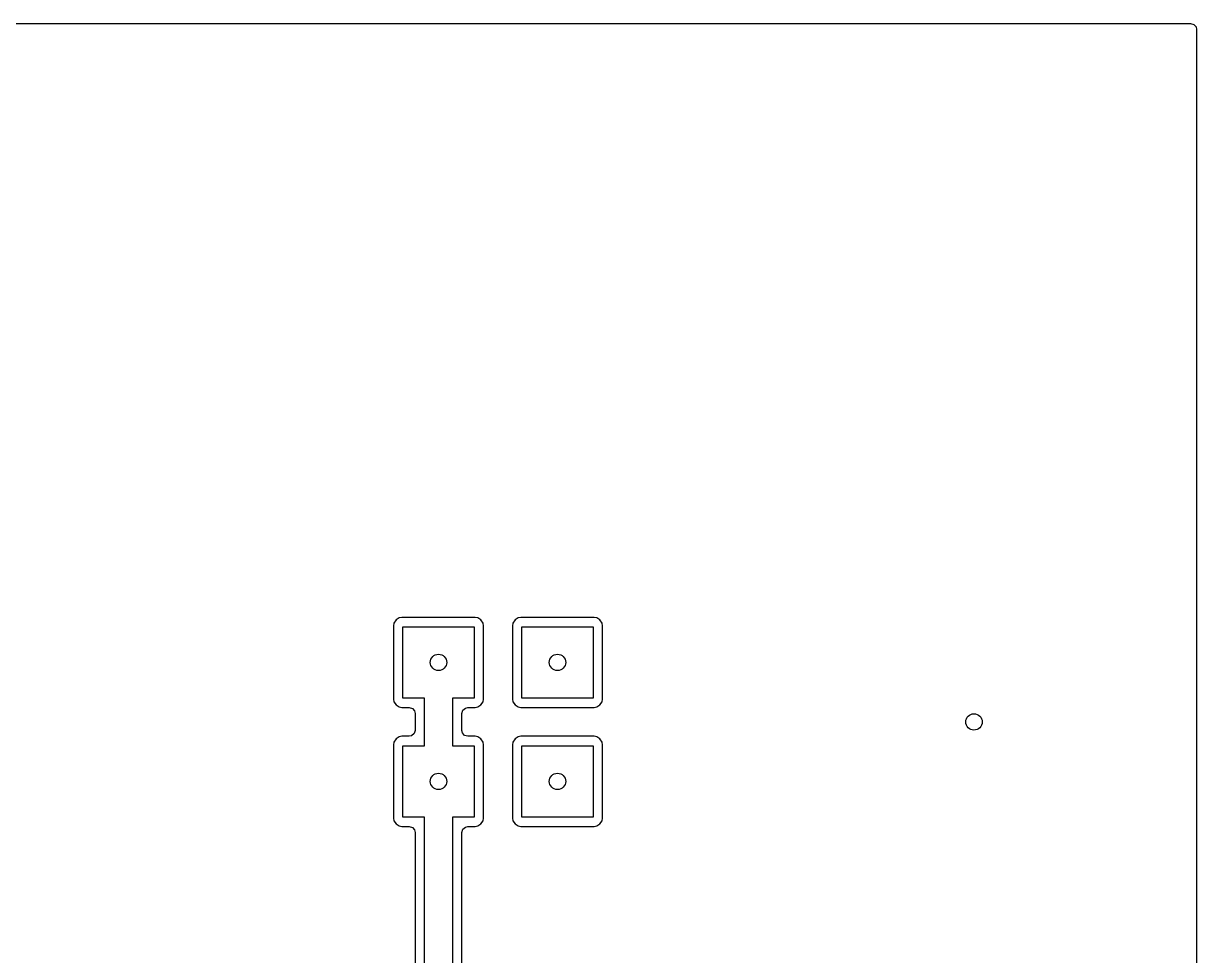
# Model space of a CAD drawing. Extents: x 0.01 to 1.99, y 0.01 to 1.59.
# Drawn here: x 1.001 to 1.987, y 0.804 to 1.587 of the extents above; entities that cross this region are included whole.
import ezdxf

# ---------------------------------------------------------------- set-up
doc = ezdxf.new("R2010")
doc.units = 0
doc.header["$MEASUREMENT"] = 0
doc.layers.add('BLACK', color=7, linetype='CONTINUOUS')

msp = doc.modelspace()

# ---------------------------------------------------------------- linework, layer by layer
at = {"layer": 'BLACK', "linetype": 'CONTINUOUS'}
for p, q in [((0.01793, 1.58703), (1.98207, 1.58703)), ((1.98207, 1.58703), (1.98475, 1.58624)), ((1.98475, 1.58624), (1.98658, 1.58413)), ((1.98658, 1.58413), (1.98703, 1.58207)), ((1.98703, 1.58207), (1.98703, 0.01793)), ((1.31431, 1.08569), (1.31256, 1.08308)), ((1.31692, 1.08744), (1.31431, 1.08569)), ((1.31922, 1.08789), (1.31692, 1.08744)), ((1.38078, 1.08789), (1.31922, 1.08789)), ((1.38308, 1.08744), (1.38078, 1.08789)), ((1.38569, 1.08569), (1.38308, 1.08744)), ((1.38744, 1.08308), (1.38569, 1.08569)), ((1.41431, 1.08569), (1.41256, 1.08308)), ((1.41692, 1.08744), (1.41431, 1.08569)), ((1.41922, 1.08789), (1.41692, 1.08744)), ((1.48078, 1.08789), (1.41922, 1.08789)), ((1.48308, 1.08744), (1.48078, 1.08789)), ((1.48569, 1.08569), (1.48308, 1.08744)), ((1.48744, 1.08308), (1.48569, 1.08569)), ((1.31256, 1.08308), (1.31211, 1.08078)), ((1.31211, 1.08078), (1.31211, 1.01922)), ((1.31256, 1.08308), (1.31256, 1.08308)), ((1.32, 1.02), (1.32, 1.08)), ((1.32, 1.08), (1.38, 1.08)), ((1.38, 1.08), (1.38, 1.02)), ((1.38789, 1.08078), (1.38744, 1.08308)), ((1.38789, 1.01922), (1.38789, 1.08078)), ((1.41256, 1.08308), (1.41211, 1.08078)), ((1.41211, 1.08078), (1.41211, 1.01922)), ((1.41256, 1.08308), (1.41256, 1.08308)), ((1.42, 1.02), (1.42, 1.08)), ((1.42, 1.08), (1.48, 1.08)), ((1.48, 1.08), (1.48, 1.02)), ((1.48789, 1.08078), (1.48744, 1.08308)), ((1.48789, 1.01922), (1.48789, 1.08078)), ((1.31211, 1.01922), (1.31256, 1.01692)), ((1.31256, 1.01692), (1.31256, 1.01692)), ((1.31256, 1.01692), (1.31431, 1.01431)), ((1.33819, 1.02), (1.32, 1.02)), ((1.33819, 0.98), (1.33819, 1.02)), ((1.38, 1.02), (1.36181, 1.02)), ((1.36181, 1.02), (1.36181, 0.98)), ((1.38569, 1.01431), (1.38744, 1.01692)), ((1.38744, 1.01692), (1.38789, 1.01922)), ((1.38789, 1.01922), (1.38789, 1.01922)), ((1.41211, 1.01922), (1.41256, 1.01692)), ((1.41256, 1.01692), (1.41256, 1.01692)), ((1.41256, 1.01692), (1.41431, 1.01431)), ((1.48, 1.02), (1.42, 1.02)), ((1.48569, 1.01431), (1.48744, 1.01692)), ((1.48744, 1.01692), (1.48789, 1.01922)), ((1.31431, 1.01431), (1.31692, 1.01256)), ((1.31692, 1.01256), (1.31692, 1.01256)), ((1.31692, 1.01256), (1.31922, 1.01211)), ((1.31922, 1.01211), (1.31922, 1.01211)), ((1.31922, 1.01211), (1.32533, 1.01211)), ((1.32533, 1.01211), (1.32802, 1.01132)), ((1.32802, 1.01132), (1.32985, 1.00921)), ((1.32985, 1.00921), (1.3303, 1.00715)), ((1.3303, 1.00715), (1.3303, 0.99285)), ((1.3697, 1.00715), (1.37049, 1.00983)), ((1.3697, 0.99285), (1.3697, 1.00715)), ((1.37049, 1.00983), (1.3726, 1.01166)), ((1.3726, 1.01166), (1.37467, 1.01211)), ((1.37467, 1.01211), (1.38078, 1.01211)), ((1.38078, 1.01211), (1.38308, 1.01256)), ((1.38308, 1.01256), (1.38569, 1.01431)), ((1.38308, 1.01256), (1.38308, 1.01256)), ((1.41431, 1.01431), (1.41692, 1.01256)), ((1.41692, 1.01256), (1.41692, 1.01256)), ((1.41692, 1.01256), (1.41922, 1.01211)), ((1.41922, 1.01211), (1.41922, 1.01211)), ((1.41922, 1.01211), (1.48078, 1.01211)), ((1.48078, 1.01211), (1.48308, 1.01256)), ((1.48308, 1.01256), (1.48569, 1.01431)), ((1.48308, 1.01256), (1.48308, 1.01256)), ((1.31692, 0.98744), (1.31431, 0.98569)), ((1.31922, 0.98789), (1.31692, 0.98744)), ((1.32533, 0.98789), (1.31922, 0.98789)), ((1.3274, 0.98834), (1.32533, 0.98789)), ((1.32951, 0.99017), (1.3274, 0.98834)), ((1.3303, 0.99285), (1.32951, 0.99017)), ((1.37015, 0.99079), (1.3697, 0.99285)), ((1.37198, 0.98868), (1.37015, 0.99079)), ((1.37467, 0.98789), (1.37198, 0.98868)), ((1.38078, 0.98789), (1.37467, 0.98789)), ((1.38308, 0.98744), (1.38078, 0.98789)), ((1.38078, 0.98789), (1.38078, 0.98789)), ((1.38569, 0.98569), (1.38308, 0.98744)), ((1.41692, 0.98744), (1.41431, 0.98569)), ((1.41922, 0.98789), (1.41692, 0.98744)), ((1.48078, 0.98789), (1.41922, 0.98789)), ((1.48308, 0.98744), (1.48078, 0.98789)), ((1.48569, 0.98569), (1.48308, 0.98744)), ((1.31256, 0.98308), (1.31211, 0.98078)), ((1.31211, 0.98078), (1.31211, 0.91922)), ((1.31431, 0.98569), (1.31256, 0.98308)), ((1.31256, 0.98308), (1.31256, 0.98308)), ((1.32, 0.92), (1.32, 0.98)), ((1.32, 0.98), (1.33819, 0.98)), ((1.36181, 0.98), (1.38, 0.98)), ((1.38, 0.98), (1.38, 0.92)), ((1.38744, 0.98308), (1.38569, 0.98569)), ((1.38789, 0.98078), (1.38744, 0.98308)), ((1.38789, 0.91922), (1.38789, 0.98078)), ((1.41256, 0.98308), (1.41211, 0.98078)), ((1.41211, 0.98078), (1.41211, 0.91922)), ((1.41431, 0.98569), (1.41256, 0.98308)), ((1.41256, 0.98308), (1.41256, 0.98308)), ((1.42, 0.92), (1.42, 0.98)), ((1.42, 0.98), (1.48, 0.98)), ((1.48, 0.98), (1.48, 0.92)), ((1.48744, 0.98308), (1.48569, 0.98569)), ((1.48789, 0.98078), (1.48744, 0.98308)), ((1.48789, 0.91922), (1.48789, 0.98078)), ((1.31211, 0.91922), (1.31256, 0.91692)), ((1.31256, 0.91692), (1.31256, 0.91692)), ((1.31256, 0.91692), (1.31431, 0.91431)), ((1.33819, 0.92), (1.32, 0.92)), ((1.33819, 0.76181), (1.33819, 0.92)), ((1.38, 0.92), (1.36181, 0.92)), ((1.36181, 0.92), (1.36181, 0.76181)), ((1.38569, 0.91431), (1.38744, 0.91692)), ((1.38744, 0.91692), (1.38789, 0.91922)), ((1.38789, 0.91922), (1.38789, 0.91922)), ((1.41211, 0.91922), (1.41256, 0.91692)), ((1.41256, 0.91692), (1.41256, 0.91692)), ((1.41256, 0.91692), (1.41431, 0.91431)), ((1.48, 0.92), (1.42, 0.92)), ((1.48569, 0.91431), (1.48744, 0.91692)), ((1.48744, 0.91692), (1.48789, 0.91922)), ((1.31431, 0.91431), (1.31692, 0.91256)), ((1.31692, 0.91256), (1.31692, 0.91256)), ((1.31692, 0.91256), (1.31922, 0.91211)), ((1.31922, 0.91211), (1.31922, 0.91211)), ((1.31922, 0.91211), (1.32533, 0.91211)), ((1.32533, 0.91211), (1.32802, 0.91132)), ((1.32802, 0.91132), (1.32985, 0.90921)), ((1.32985, 0.90921), (1.3303, 0.90715)), ((1.3303, 0.90715), (1.3303, 0.77467)), ((1.3697, 0.90715), (1.37049, 0.90983)), ((1.3697, 0.77467), (1.3697, 0.90715)), ((1.37049, 0.90983), (1.3726, 0.91166)), ((1.3726, 0.91166), (1.37467, 0.91211)), ((1.37467, 0.91211), (1.38078, 0.91211)), ((1.38078, 0.91211), (1.38308, 0.91256)), ((1.38308, 0.91256), (1.38569, 0.91431)), ((1.38308, 0.91256), (1.38308, 0.91256)), ((1.41431, 0.91431), (1.41692, 0.91256)), ((1.41692, 0.91256), (1.41692, 0.91256)), ((1.41692, 0.91256), (1.41922, 0.91211)), ((1.41922, 0.91211), (1.41922, 0.91211)), ((1.41922, 0.91211), (1.48078, 0.91211)), ((1.48078, 0.91211), (1.48308, 0.91256)), ((1.48308, 0.91256), (1.48569, 0.91431)), ((1.48308, 0.91256), (1.48308, 0.91256))]:
    msp.add_line(p, q, dxfattribs=at)
at = {"layer": 'BLACK'}
for centre in [(1.35, 1.05), (1.45, 1.05), (1.8, 1), (1.35, 0.95), (1.45, 0.95)]:
    msp.add_circle(centre, 0.00689, dxfattribs=at)

doc.saveas('drawing.dxf')
